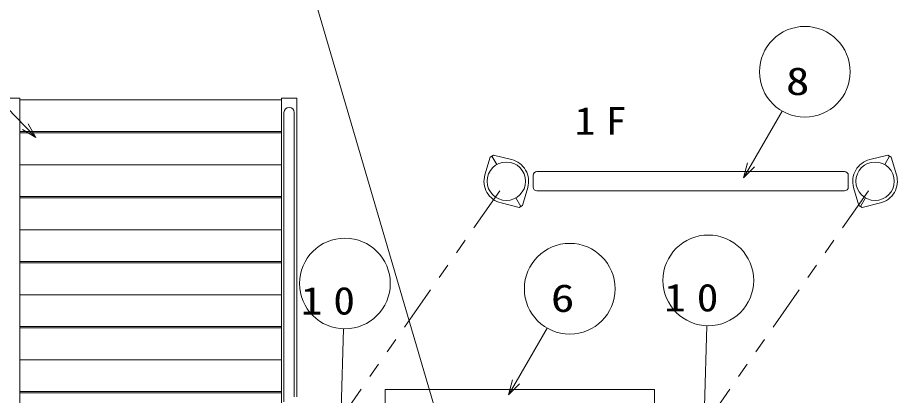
# Model space of a CAD drawing. Units: millimetres on the paper. Extents: x 0 to 420, y -594 to 297.
# Drawn here: x 117.5 to 175.7, y 172.9 to 197.9 of the extents above; entities that cross this region are included whole.
import ezdxf
from ezdxf.enums import TextEntityAlignment as Align

# ---------------------------------------------------------------- set-up
doc = ezdxf.new("R2010")
doc.units = ezdxf.units.MM
doc.linetypes.add('USER3', pattern=[8, 3, -1, 1, -1, 1, -1])
for name, color, linetype, lineweight in [('2D', 7, 'Continuous', 13), ('2D_DIMENSION', 7, 'Continuous', 13), ('AM_5', 7, 'Continuous', 13), ('PHANTOM', 7, 'USER3', 13), ('TEXT', 7, 'Continuous', 13)]:
    doc.layers.add(name, color=color, linetype=linetype, lineweight=lineweight)
doc.styles.add('ＭＳ ゴシック', font='')
doc.styles.get('ＭＳ ゴシック').set_extended_font_data('MS Gothic')

msp = doc.modelspace()

# ---------------------------------------------------------------- linework, layer by layer
at = {"layer": '2D'}
for p, q in [((117.643, 192.525), (116.643, 192.525)), ((117.643, 192.525), (117.643, 170.825)), ((117.643, 192.425), (134.943, 192.425)), ((134.943, 192.525), (135.943, 192.525)), ((134.943, 192.525), (134.943, 170.825)), ((135.943, 192.525), (135.943, 172.775)), ((135.103, 191.573), (135.103, 172.435)), ((135.783, 191.573), (135.783, 172.775)), ((168.043, 191.675), (165.994, 188.124)), ((117.643, 190.325), (134.943, 190.325)), ((117.643, 190.225), (134.943, 190.225)), ((148.387, 187.448), (148.734, 188.633)), ((148.734, 188.633), (148.954, 188.76)), ((148.844, 188.696), (149.169, 188.133)), ((148.954, 188.76), (150.153, 188.467)), ((175.039, 188.76), (173.839, 188.467)), ((175.149, 188.696), (174.823, 188.133)), ((175.259, 188.633), (175.039, 188.76)), ((175.605, 187.448), (175.259, 188.633)), ((117.643, 188.125), (134.943, 188.125)), ((117.643, 188.125), (134.943, 188.125)), ((165.761, 188.258), (165.494, 187.258)), ((165.994, 188.124), (165.494, 187.258)), ((165.494, 187.258), (166.226, 187.99)), ((151.574, 186.654), (151.574, 187.416)), ((151.828, 187.67), (172.164, 187.67)), ((172.418, 187.416), (172.418, 186.654)), ((151.221, 186.618), (150.875, 185.433)), ((172.164, 186.4), (151.828, 186.4)), ((172.771, 186.618), (173.118, 185.433)), ((117.643, 186.025), (134.943, 186.025)), ((117.643, 185.925), (134.943, 185.925)), ((150.655, 185.306), (149.455, 185.598)), ((150.765, 185.369), (150.439, 185.933)), ((173.228, 185.369), (173.553, 185.933)), ((173.338, 185.306), (174.537, 185.598)), ((150.875, 185.433), (150.655, 185.306)), ((173.118, 185.433), (173.338, 185.306)), ((117.643, 183.825), (134.943, 183.825)), ((117.643, 181.725), (134.943, 181.725)), ((117.643, 181.625), (134.943, 181.625)), ((117.643, 179.525), (134.943, 179.525)), ((117.643, 177.425), (134.943, 177.425)), ((117.643, 177.325), (134.943, 177.325)), ((152.499, 177.322), (150.449, 173.771)), ((117.643, 175.225), (134.943, 175.225)), ((150.217, 173.905), (149.949, 172.905)), ((150.449, 173.771), (149.949, 172.905)), ((149.949, 172.905), (150.681, 173.637)), ((117.643, 173.125), (134.943, 173.125)), ((117.643, 173.025), (134.943, 173.025)), ((159.596, 173.259), (141.797, 173.259)), ((141.797, 173.259), (141.797, 172.279)), ((159.596, 172.279), (159.596, 173.259))]:
    msp.add_line(p, q, dxfattribs=at)
for centre, radius in [((169.543, 194.273), 3), ((149.804, 187.033), 1.27), ((174.188, 187.033), 1.27), ((153.998, 179.92), 3)]:
    msp.add_circle(centre, radius, dxfattribs=at)
for centre, radius, start, end in [((135.443, 191.573), 0.34, 360, 180), ((149.804, 187.033), 1.476, 343.66867, 76.33133), ((174.188, 187.033), 1.476, 103.66867, 196.33133), ((149.804, 187.033), 1.476, 163.66317, 256.33683), ((151.828, 187.416), 0.254, 90, 180), ((172.164, 187.416), 0.254, 0, 90), ((174.188, 187.033), 1.476, 283.66317, 16.33683), ((151.828, 186.654), 0.254, 180, 270), ((172.164, 186.654), 0.254, 270, 0)]:
    msp.add_arc(centre, radius, start, end, dxfattribs=at)
at = {"layer": '2D_DIMENSION'}
msp.add_line((147.837, 162.666), (137.012, 199.496), dxfattribs=at)
at = {"layer": 'AM_5'}
for p, q in [((113.042, 195.761), (118.004, 190.641)), ((118.7, 189.923), (118.197, 190.828)), ((117.812, 190.455), (118.7, 189.923)), ((118.004, 190.641), (118.7, 189.923)), ((163.072, 177.476), (162.911, 172.133)), ((139.04, 177.269), (138.88, 171.926))]:
    msp.add_line(p, q, dxfattribs=at)
for centre in [(139.131, 180.268), (163.162, 180.475)]:
    msp.add_circle(centre, 3, dxfattribs=at)
at = {"layer": 'PHANTOM'}
for p, q in [((138.493, 170.825), (149.804, 187.033)), ((162.877, 170.825), (174.188, 187.033))]:
    msp.add_line(p, q, dxfattribs=at)

# ---------------------------------------------------------------- texts
at = {"layer": '2D', "style": 'ＭＳ ゴシック', "width": 1.25}
for s, p in [('8', (168.293, 192.189)), ('6', (152.748, 177.837))]:
    msp.add_text(s, height=1.833, dxfattribs=at).set_placement(p, align=Align.BOTTOM_LEFT)
at = {"layer": 'AM_5', "char_height": 1.833, "attachment_point": 7, "style": 'ＭＳ ゴシック'}
for insert in [(136.214, 178.184), (160.245, 178.392)]:
    msp.add_mtext('\\T1.5;\\W1.15;10', dxfattribs=dict(at, insert=insert))
at = {"layer": 'TEXT', "insert": (154.321, 190.109), "char_height": 1.833, "attachment_point": 7, "style": 'ＭＳ ゴシック'}
msp.add_mtext('\\T1.5;\\W1.1;1F', dxfattribs=at)

doc.saveas('drawing.dxf')
